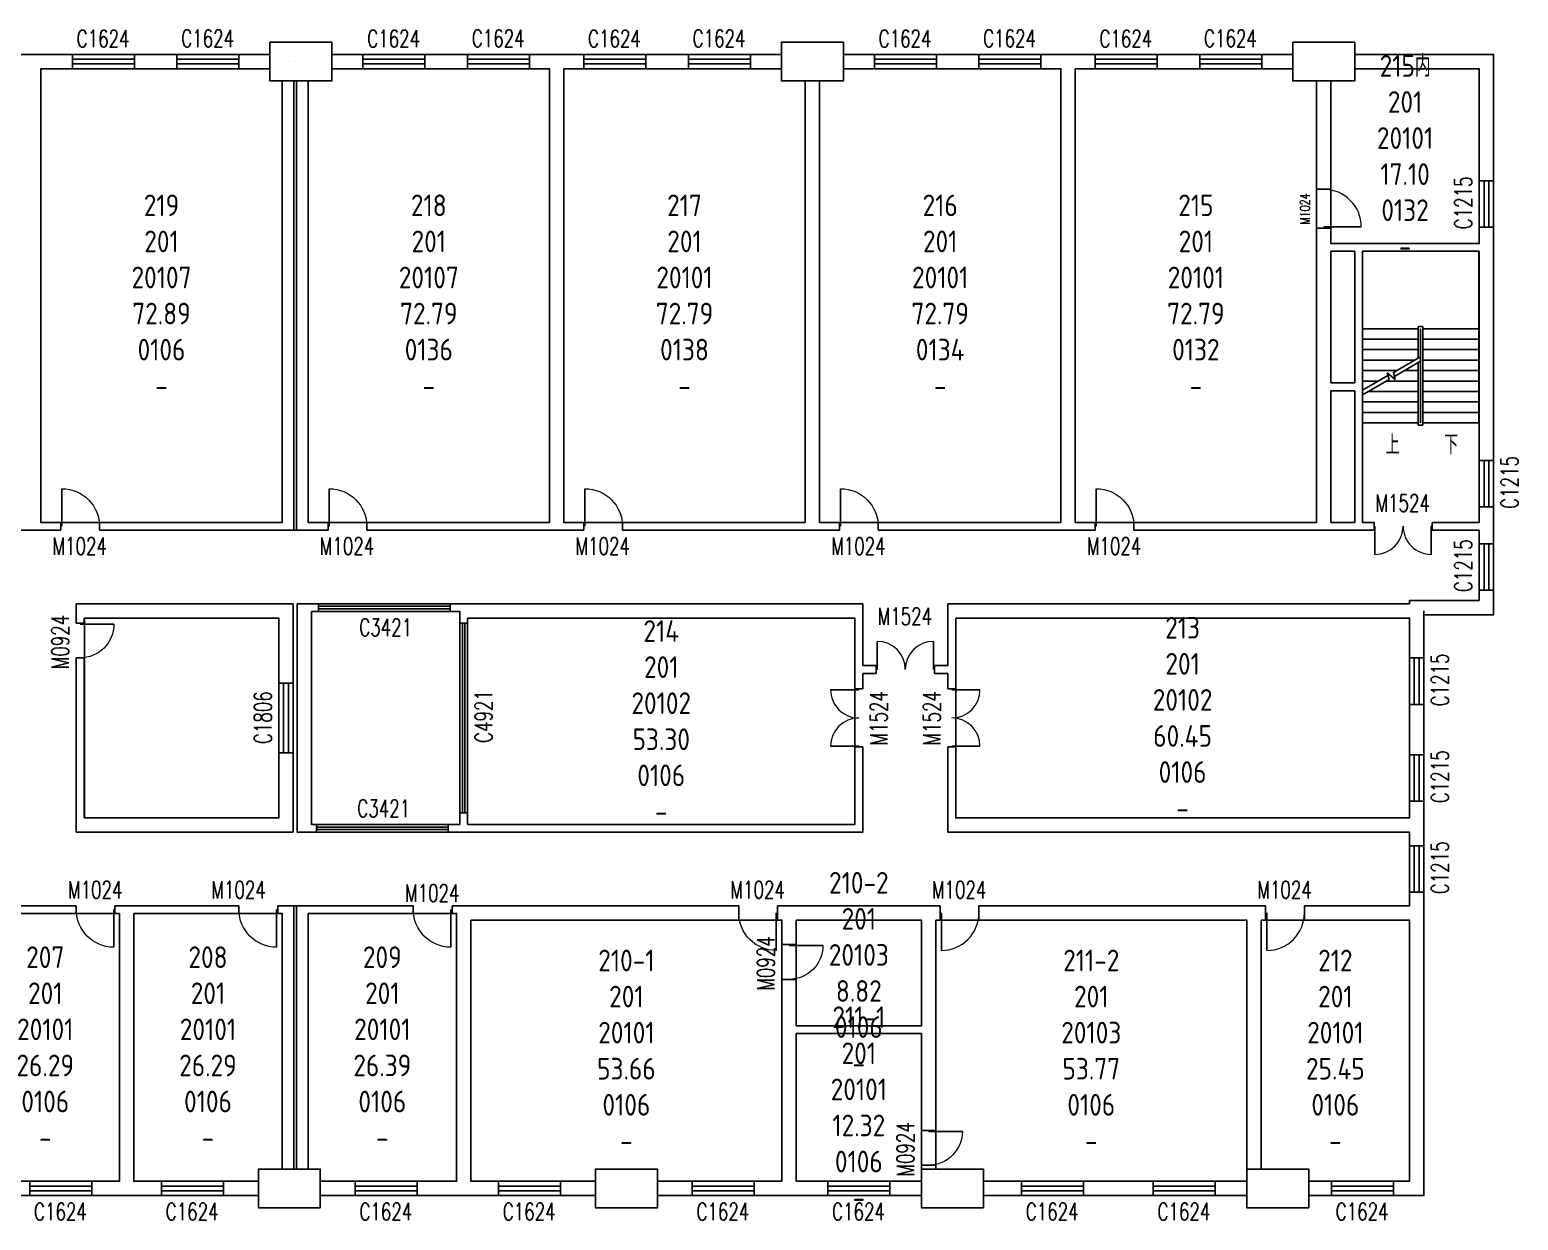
# Model space of a CAD drawing. Extents: x 1178 to 77921, y -61296 to -30554.
# Drawn here: x 39500 to 77921, y -61296 to -30554 of the extents above; entities that cross this region are included whole.
import ezdxf

# ---------------------------------------------------------------- set-up
doc = ezdxf.new("R2010")
doc.units = 0
doc.header["$LTSCALE"] = 1000
doc.header["$MEASUREMENT"] = 0
for name, color, linetype in [('body', 30, 'Continuous'), ('GROS', 6, 'Continuous'), ('RM', 4, 'Continuous'), ('RM$', 5, 'Continuous'), ('RM$TXT', 5, 'Continuous')]:
    doc.layers.add(name, color=color, linetype=linetype)
doc.styles.add('_TCH_DIM', font='SIMPLEX', dxfattribs={"bigfont": 'GBCBIG'})
doc.styles.add('_TCH_WINDOW', font='SIMPLEX', dxfattribs={"bigfont": 'GBCBIG'})
doc.styles.get("Standard").update_dxf_attribs({"font": 'gbenor.shx', "bigfont": 'gbcbig.shx'})

# ---------------------------------------------------------------- blocks, each defined once
blk = doc.blocks.new('$TCHSYS$WIN2D')
for p, q in [((-0.5, 0.5), (0.5, 0.5)), ((-0.5, 0.5), (-0.5, -0.5)), ((0.5, 0.5), (0.5, -0.5)), ((0.5, 0.1667), (-0.5, 0.1667)), ((0.5, -0.1667), (-0.5, -0.1667)), ((-0.5, -0.5), (0.5, -0.5))]:
    blk.add_line(p, q)
blk = doc.blocks.new('$DorLib2D$00000003')
blk.add_line((0.47, 0), (0.47, 0.97))
at = {"lineweight": 13}
blk.add_arc((0.47, 0), 0.97, 90, 180, dxfattribs=at)
blk = doc.blocks.new('$DorLib2D$00000004')
for p, q in [((-0.485, 0), (-0.485, 0.485)), ((0.485, 0), (0.485, 0.485))]:
    blk.add_line(p, q)
at = {"lineweight": 13}
for centre, start, end in [((-0.485, 0), 0, 90), ((0.485, 0), 90, 180)]:
    blk.add_arc(centre, 0.485, start, end, dxfattribs=at)

msp = doc.modelspace()

# ---------------------------------------------------------------- linework, layer by layer
at = {"layer": 'body', "color": 30}
for p, q in [((47300, -30875), (45700, -30875)), ((45700, -30875), (45700, -31875)), ((47300, -31875), (47300, -30875)), ((60500, -30875), (58900, -30875)), ((58900, -30875), (58900, -31875)), ((60500, -31875), (60500, -30875)), ((73700, -30875), (72100, -30875)), ((72100, -30875), (72100, -31875)), ((73700, -31875), (73700, -30875)), ((39600, -31190), (38900, -31190)), ((40601, -31190), (39600, -31190)), ((40601, -31560), (40601, -31190)), ((43300, -31190), (42201, -31190)), ((42201, -31190), (42201, -31560)), ((43300, -31560), (43300, -31190)), ((45700, -31190), (44900, -31190)), ((44900, -31190), (44900, -31560)), ((46200, -31375), (46200, -31375)), ((46350, -31375), (46350, -31375)), ((46500, -31375), (46500, -31375)), ((48101, -31190), (47300, -31190)), ((48101, -31560), (48101, -31190)), ((50800, -31190), (49701, -31190)), ((49701, -31190), (49701, -31560)), ((50800, -31560), (50800, -31190)), ((53100, -31190), (52400, -31190)), ((52400, -31190), (52400, -31560)), ((53801, -31190), (53100, -31190)), ((53801, -31560), (53801, -31190)), ((56500, -31190), (55401, -31190)), ((55401, -31190), (55401, -31560)), ((56500, -31560), (56500, -31190)), ((58900, -31190), (58100, -31190)), ((58100, -31190), (58100, -31560)), ((61301, -31190), (60500, -31190)), ((61301, -31560), (61301, -31190)), ((64000, -31190), (62901, -31190)), ((62901, -31190), (62901, -31560)), ((64000, -31560), (64000, -31190)), ((66300, -31190), (65600, -31190)), ((65600, -31190), (65600, -31560)), ((67001, -31190), (66300, -31190)), ((67001, -31560), (67001, -31190)), ((69700, -31190), (68601, -31190)), ((68601, -31190), (68601, -31560)), ((69700, -31560), (69700, -31190)), ((72100, -31190), (71300, -31190)), ((71300, -31190), (71300, -31560)), ((73700, -31190), (77285, -31190)), ((77285, -34455), (77285, -31190)), ((39785, -31560), (40601, -31560)), ((39785, -43275), (39785, -31560)), ((42201, -31560), (43300, -31560)), ((44900, -31560), (45700, -31560)), ((45700, -31875), (47300, -31875)), ((46015, -43275), (46015, -31875)), ((46315, -43475), (46315, -31875)), ((46385, -43475), (46385, -31875)), ((46685, -43275), (46685, -31875)), ((47300, -31560), (48101, -31560)), ((49701, -31560), (50800, -31560)), ((52400, -31560), (52915, -31560)), ((52915, -43275), (52915, -31560)), ((53285, -31560), (53801, -31560)), ((53285, -43275), (53285, -31560)), ((55401, -31560), (56500, -31560)), ((58100, -31560), (58900, -31560)), ((58900, -31875), (60500, -31875)), ((59515, -43275), (59515, -31875)), ((59885, -43275), (59885, -31875)), ((60500, -31560), (61301, -31560)), ((62901, -31560), (64000, -31560)), ((65600, -31560), (66115, -31560)), ((66115, -43275), (66115, -31560)), ((66485, -31560), (67001, -31560)), ((66485, -43275), (66485, -31560)), ((68601, -31560), (69700, -31560)), ((71300, -31560), (72100, -31560)), ((72100, -31875), (73700, -31875)), ((72715, -31875), (72715, -34675)), ((73085, -34675), (73085, -31875)), ((73700, -31560), (76915, -31560)), ((76915, -31560), (76915, -34455)), ((76915, -34455), (77285, -34455)), ((72715, -34675), (73085, -34675)), ((73085, -35675), (72715, -35675)), ((72715, -35675), (72715, -36175)), ((73085, -36075), (73085, -35675)), ((77285, -35655), (76915, -35655)), ((76915, -35655), (76915, -36075)), ((77285, -36175), (77285, -35655)), ((73800, -36075), (73085, -36075)), ((76915, -36075), (73800, -36075)), ((72715, -36175), (72715, -39775)), ((73085, -36275), (73085, -39675)), ((73700, -36275), (73085, -36275)), ((73700, -39675), (73700, -36275)), ((76915, -36275), (73900, -36275)), ((73900, -39775), (73900, -36275)), ((76900, -36275), (73900, -36275)), ((73900, -36275), (73900, -38275)), ((76900, -38275), (76900, -36275)), ((76915, -36275), (76915, -41675)), ((77285, -41675), (77285, -36175)), ((73900, -39865), (73900, -38275)), ((73900, -38275), (75340, -38275)), ((73900, -38275), (75340, -38275)), ((75340, -39034), (75340, -38215)), ((75340, -38215), (75460, -38215)), ((75400, -38999), (75400, -38275)), ((75400, -38275), (75400, -40705)), ((75400, -38999), (75400, -38275)), ((75400, -38275), (75400, -38275)), ((75400, -38275), (75400, -38999)), ((75460, -38215), (75460, -40765)), ((76900, -38275), (75460, -38275)), ((75460, -38275), (76900, -38275)), ((76900, -38275), (76900, -40705)), ((73900, -38545), (75340, -38545)), ((76900, -38545), (75460, -38545)), ((73900, -38815), (75340, -38815)), ((73900, -39085), (75251, -39085)), ((74697, -39405), (75400, -38999)), ((74724, -39505), (75400, -39115)), ((75340, -40765), (75340, -39149)), ((75400, -40705), (75400, -39115)), ((75400, -40705), (75400, -39115)), ((75400, -39115), (75400, -40705)), ((76900, -38815), (75460, -38815)), ((76900, -39085), (75460, -39085)), ((73900, -39355), (74784, -39355)), ((73900, -39865), (74559, -39485)), ((74586, -39585), (74539, -39413)), ((74539, -39413), (74745, -39585)), ((74745, -39585), (74697, -39405)), ((74984, -39355), (75340, -39355)), ((76900, -39355), (75460, -39355)), ((72715, -39775), (72715, -43275)), ((73085, -39675), (73700, -39675)), ((73085, -39875), (73085, -43275)), ((73085, -39875), (73700, -39875)), ((73700, -43275), (73700, -39875)), ((73900, -39981), (74586, -39585)), ((73900, -39625), (74316, -39625)), ((73900, -43275), (73900, -39775)), ((74049, -39895), (75340, -39895)), ((74516, -39625), (75340, -39625)), ((76900, -39625), (75460, -39625)), ((76900, -39895), (75460, -39895)), ((73900, -40705), (73900, -39981)), ((73900, -40165), (75340, -40165)), ((76900, -40165), (75460, -40165)), ((73900, -40435), (75340, -40435)), ((73900, -40705), (75340, -40705)), ((75400, -40705), (75400, -40705)), ((75400, -40705), (75400, -40705)), ((76900, -40435), (75460, -40435)), ((76900, -40705), (75460, -40705)), ((75460, -40765), (75340, -40765)), ((76915, -41675), (77285, -41675)), ((77285, -42875), (76915, -42875)), ((76915, -42875), (76915, -43275)), ((77285, -43375), (77285, -42875)), ((40300, -43275), (39785, -43275)), ((40300, -43475), (40300, -43275)), ((46015, -43275), (41300, -43275)), ((41300, -43275), (41300, -43475)), ((47200, -43275), (46685, -43275)), ((47200, -43475), (47200, -43275)), ((52915, -43275), (48200, -43275)), ((48200, -43275), (48200, -43475)), ((53800, -43275), (53285, -43275)), ((53800, -43475), (53800, -43275)), ((59515, -43275), (54800, -43275)), ((54800, -43275), (54800, -43475)), ((60400, -43275), (59885, -43275)), ((60400, -43475), (60400, -43275)), ((66115, -43275), (61400, -43275)), ((61400, -43275), (61400, -43475)), ((67000, -43275), (66485, -43275)), ((67000, -43475), (67000, -43275)), ((72715, -43275), (68000, -43275)), ((68000, -43275), (68000, -43475)), ((73700, -43275), (73085, -43275)), ((74200, -43275), (73900, -43275)), ((74200, -43475), (74200, -43275)), ((76915, -43275), (75700, -43275)), ((75700, -43275), (75700, -43475)), ((77285, -43825), (77285, -43375)), ((34700, -43475), (39600, -43475)), ((39600, -43475), (40300, -43475)), ((41300, -43475), (46385, -43475)), ((46315, -43475), (47200, -43475)), ((48200, -43475), (53100, -43475)), ((53100, -43475), (53800, -43475)), ((54800, -43475), (59700, -43475)), ((59700, -43475), (60400, -43475)), ((61400, -43475), (66300, -43475)), ((66300, -43475), (67000, -43475)), ((68000, -43475), (72900, -43475)), ((73800, -43475), (72900, -43475)), ((73800, -43475), (74200, -43475)), ((75700, -43475), (76915, -43475)), ((76915, -43475), (76915, -43825)), ((76915, -43825), (77285, -43825)), ((76915, -45290), (75115, -45290)), ((75115, -45290), (75115, -45375)), ((77285, -45025), (76915, -45025)), ((76915, -45025), (76915, -45290)), ((77285, -45660), (77285, -45025)), ((40700, -45375), (40700, -45875)), ((46300, -45375), (40700, -45375)), ((46300, -47425), (46300, -45375)), ((46400, -51275), (46400, -45375)), ((46950, -45375), (46400, -45375)), ((46770, -51075), (46770, -45575)), ((46770, -45575), (46950, -45575)), ((46950, -45575), (46950, -45375)), ((50700, -45375), (50350, -45375)), ((50350, -45375), (50350, -45575)), ((50350, -45575), (50600, -45575)), ((50600, -45575), (50600, -45875)), ((61000, -45375), (50700, -45375)), ((61000, -46975), (61000, -45375)), ((75115, -45375), (63200, -45375)), ((63200, -45375), (63200, -46975)), ((75485, -45660), (75485, -45560)), ((75485, -46774), (75485, -45560)), ((77285, -45660), (75485, -45660)), ((40700, -45875), (40900, -45875)), ((40900, -45875), (40900, -45745)), ((45930, -45745), (40900, -45745)), ((45930, -45745), (45930, -47425)), ((50600, -45875), (50800, -45875)), ((50800, -45875), (50800, -45745)), ((60800, -45745), (50800, -45745)), ((60800, -47075), (60800, -45745)), ((75115, -45745), (63400, -45745)), ((63400, -45745), (63400, -47075)), ((75115, -45745), (75115, -46774)), ((40900, -46775), (40700, -46775)), ((40700, -46775), (40700, -51275)), ((40900, -50905), (40900, -46775)), ((75115, -46774), (75485, -46774)), ((60800, -47075), (60800, -47575)), ((61350, -46975), (61000, -46975)), ((61000, -47575), (61000, -47175)), ((61000, -47175), (61350, -47175)), ((61350, -47175), (61350, -46975)), ((63200, -46975), (62850, -46975)), ((62850, -46975), (62850, -47175)), ((62850, -47175), (63200, -47175)), ((63200, -47175), (63200, -47575)), ((63400, -47575), (63400, -47075)), ((45930, -47425), (46300, -47425)), ((60800, -47575), (61000, -47575)), ((63200, -47575), (63400, -47575)), ((75485, -47975), (75115, -47975)), ((75115, -47975), (75115, -49275)), ((75485, -49275), (75485, -47975)), ((61000, -49075), (60800, -49075)), ((60800, -49075), (60800, -51075)), ((61000, -51275), (61000, -49075)), ((63400, -49075), (63200, -49075)), ((63200, -49075), (63200, -51275)), ((63400, -50905), (63400, -49075)), ((46300, -49225), (45930, -49225)), ((45930, -49225), (45930, -50905)), ((46300, -51275), (46300, -49225)), ((75115, -49275), (75485, -49275)), ((75485, -50475), (75115, -50475)), ((75115, -50475), (75115, -50905)), ((75485, -51090), (75485, -50475)), ((45930, -50905), (40900, -50905)), ((46900, -51075), (46770, -51075)), ((46900, -51275), (46900, -51075)), ((50600, -51075), (50300, -51075)), ((50300, -51075), (50300, -51275)), ((50800, -50775), (50600, -50775)), ((50600, -50775), (50600, -51075)), ((50800, -51075), (50800, -50775)), ((60800, -51075), (50800, -51075)), ((75115, -50905), (63400, -50905)), ((75485, -51625), (75485, -51090)), ((46300, -51275), (40700, -51275)), ((46400, -51275), (46900, -51275)), ((50300, -51275), (50700, -51275)), ((61000, -51275), (50700, -51275)), ((75115, -51275), (63200, -51275)), ((75115, -51275), (75115, -51625)), ((75115, -51625), (75485, -51625)), ((75485, -52825), (75115, -52825)), ((75115, -52825), (75115, -53175)), ((75485, -53360), (75485, -52825)), ((40700, -53175), (37800, -53175)), ((37985, -53375), (40700, -53375)), ((40700, -53375), (40700, -53175)), ((42000, -53175), (41700, -53175)), ((41700, -53175), (41700, -53375)), ((41700, -53375), (41815, -53375)), ((41815, -53375), (41815, -60290)), ((44900, -53175), (42000, -53175)), ((42185, -53375), (44900, -53375)), ((42185, -53375), (42185, -60290)), ((44900, -53375), (44900, -53175)), ((46385, -53175), (45900, -53175)), ((45900, -53175), (45900, -53375)), ((45900, -53375), (46015, -53375)), ((46015, -53375), (46015, -59975)), ((49400, -53175), (46315, -53175)), ((46315, -53175), (46315, -59975)), ((46385, -53175), (46385, -59975)), ((46685, -53375), (49400, -53375)), ((46685, -53375), (46685, -59975)), ((49400, -53375), (49400, -53175)), ((50885, -53175), (50400, -53175)), ((50400, -53175), (50400, -53375)), ((50400, -53375), (50515, -53375)), ((50515, -53375), (50515, -53360)), ((50515, -53360), (50515, -60290)), ((57800, -53175), (50885, -53175)), ((50885, -53175), (50885, -53175)), ((57800, -53545), (57800, -53175)), ((59100, -53175), (58800, -53175)), ((58800, -53175), (58800, -53545)), ((62700, -53175), (59100, -53175)), ((63000, -53175), (62700, -53175)), ((63000, -53545), (63000, -53175)), ((71100, -53175), (64000, -53175)), ((64000, -53175), (64000, -53545)), ((71400, -53175), (71100, -53175)), ((71400, -53545), (71400, -53175)), ((75115, -53175), (72400, -53175)), ((72400, -53175), (72400, -53545)), ((75485, -53360), (75485, -60660)), ((50885, -53545), (57800, -53545)), ((50885, -53545), (50885, -60290)), ((58800, -53545), (58915, -53545)), ((58915, -53545), (58915, -54175)), ((62515, -53545), (59285, -53545)), ((59285, -54175), (59285, -53545)), ((62515, -53545), (62515, -56275)), ((62885, -53545), (63000, -53545)), ((62885, -53545), (62885, -56375)), ((64000, -53545), (70915, -53545)), ((70915, -53545), (70915, -59975)), ((71285, -53545), (71400, -53545)), ((71285, -53545), (71285, -59975)), ((72400, -53545), (75115, -53545)), ((75115, -53545), (75115, -60290)), ((58915, -54175), (59285, -54175)), ((59285, -55075), (58915, -55075)), ((58915, -55075), (58915, -56375)), ((59285, -56275), (59285, -55075)), ((58915, -56375), (58915, -60290)), ((59285, -56275), (62515, -56275)), ((59285, -56475), (59285, -60290)), ((59285, -56475), (62515, -56475)), ((62515, -56475), (62515, -58975)), ((62885, -58975), (62885, -56375)), ((62515, -58975), (62885, -58975)), ((62885, -59875), (62515, -59875)), ((62515, -59875), (62515, -59975)), ((62885, -59975), (62885, -59875)), ((41815, -60290), (41100, -60290)), ((41100, -60290), (41100, -60660)), ((42900, -60290), (42185, -60290)), ((42900, -60660), (42900, -60290)), ((45400, -60290), (44500, -60290)), ((44500, -60290), (44500, -60660)), ((47000, -59975), (45400, -59975)), ((45400, -59975), (45400, -60975)), ((47000, -60975), (47000, -59975)), ((47900, -60290), (47000, -60290)), ((47900, -60660), (47900, -60290)), ((50515, -60290), (49500, -60290)), ((49500, -60290), (49500, -60660)), ((51600, -60290), (50885, -60290)), ((51600, -60660), (51600, -60290)), ((54100, -60290), (53200, -60290)), ((53200, -60290), (53200, -60660)), ((55700, -59975), (54100, -59975)), ((54100, -59975), (54100, -60975)), ((55700, -60975), (55700, -59975)), ((56600, -60290), (55700, -60290)), ((56600, -60660), (56600, -60290)), ((58915, -60290), (58200, -60290)), ((58200, -60290), (58200, -60660)), ((60100, -60290), (59285, -60290)), ((60100, -60660), (60100, -60290)), ((62515, -60290), (61700, -60290)), ((61700, -60290), (61700, -60660)), ((64115, -59975), (62515, -59975)), ((62515, -59975), (62515, -60975)), ((64115, -60975), (64115, -59975)), ((65100, -60290), (64115, -60290)), ((65100, -60660), (65100, -60290)), ((68500, -60290), (66700, -60290)), ((66700, -60290), (66700, -60660)), ((68500, -60660), (68500, -60290)), ((70915, -60290), (70100, -60290)), ((70100, -60290), (70100, -60660)), ((72515, -59975), (70915, -59975)), ((70915, -59975), (70915, -60975)), ((72515, -60975), (72515, -59975)), ((73100, -60290), (72515, -60290)), ((73100, -60660), (73100, -60290)), ((75115, -60290), (74700, -60290)), ((74700, -60290), (74700, -60660)), ((41100, -60660), (42000, -60660)), ((42000, -60660), (42900, -60660)), ((44500, -60660), (45400, -60660)), ((47000, -60660), (47900, -60660)), ((49500, -60660), (50700, -60660)), ((50700, -60660), (51600, -60660)), ((53200, -60660), (54100, -60660)), ((55700, -60660), (56600, -60660)), ((58200, -60660), (59100, -60660)), ((59100, -60660), (60100, -60660)), ((61700, -60660), (62515, -60660)), ((64115, -60660), (65100, -60660)), ((66700, -60660), (68500, -60660)), ((70100, -60660), (70915, -60660)), ((72515, -60660), (73100, -60660)), ((74700, -60660), (75485, -60660)), ((45400, -60975), (47000, -60975)), ((54100, -60975), (55700, -60975)), ((62515, -60975), (64115, -60975)), ((70915, -60975), (72515, -60975))]:
    msp.add_line(p, q, dxfattribs=at)
for points in [[(76150, -40840, 0, 0, 0), (76150, -37275, 0, 0, 0), (74650, -37275, 0, 0, 0), (74650, -38905, 120, 0, 0), (74650, -39355, 0, 0, 0)], [(74650, -40840, 0, 0, 0), (74650, -40075, 120, 0, 0), (74650, -39625, 0, 0, 0)]]:
    msp.add_lwpolyline(points, format="xyseb", dxfattribs=at)
at = {"layer": 'GROS'}
msp.add_lwpolyline([(33800, -31190), (45700, -31190), (45700, -30875), (47300, -30875), (47300, -31190), (58900, -31190), (58900, -30875), (60500, -30875), (60500, -31190), (72100, -31190), (72100, -30875), (73700, -30875), (73700, -31190), (73700, -31190), (77285, -31190), (77285, -45660), (75485, -45660), (75485, -60660), (72515, -60660), (72515, -60975), (70915, -60975), (70915, -60660), (64115, -60660), (64115, -60975), (62515, -60975), (62515, -60660), (55700, -60660), (55700, -60975), (54100, -60975), (54100, -60660), (47000, -60660), (47000, -60975), (45400, -60975), (45400, -60660), (38600, -60660)], dxfattribs=at)
at = {"layer": 'RM'}
for points in [[(46770, -45575), (50600, -45575), (50600, -51075), (46770, -51075)], [(40915, -45745), (45930, -45745), (45930, -50905), (40915, -50905)]]:
    msp.add_lwpolyline(points, close=True, dxfattribs=at)
msp.add_lwpolyline([(46685, -53375), (50515, -53375), (50515, -60290), (47000, -60290), (47000, -59975), (46685, -59975), (46685, -53375)], dxfattribs=at)
at = {"layer": 'RM$'}
for points in [[(39785, -31560), (45700, -31560), (45700, -31875), (46015, -31875), (46015, -43275), (39785, -43275), (39785, -31560)], [(46685, -31875), (47300, -31875), (47300, -31560), (52915, -31560), (52915, -43275), (46685, -43275), (46685, -31875)], [(53285, -31560), (58900, -31560), (58900, -31875), (59515, -31875), (59515, -43275), (53285, -43275), (53285, -31560)], [(66485, -31560), (72100, -31560), (72100, -31875), (72715, -31875), (72715, -43275), (66485, -43275), (66485, -31560)], [(42185, -53375), (46015, -53375), (46015, -59975), (45400, -59975), (45400, -60290), (42185, -60290), (42185, -53375)], [(46685, -53375), (50515, -53375), (50515, -60290), (47000, -60290), (47000, -59975), (46685, -59975), (46685, -53375)]]:
    msp.add_lwpolyline(points, dxfattribs=at)
for points in [[(59885, -31875), (60500, -31875), (60500, -31560), (66115, -31560), (66115, -43275), (59885, -43275)], [(76915, -31560), (73700, -31560), (73700, -31875), (73085, -31875), (73085, -36075), (76915, -36075)], [(50800, -45745), (60800, -45745), (60800, -51075), (50800, -51075)], [(63400, -45745), (75115, -45745), (75115, -50905), (63400, -50905)], [(37985, -53375), (41815, -53375), (41815, -60290), (38600, -60290), (38600, -59975), (37985, -59975)], [(50885, -53545), (58915, -53545), (58915, -60290), (55700, -60290), (55700, -59975), (54100, -59975), (54100, -60290), (50885, -60290), (50885, -53545)], [(59285, -53545), (62515, -53545), (62515, -56275), (59285, -56275), (59285, -53545)], [(62885, -53545), (70915, -53545), (70915, -60290), (64115, -60290), (64115, -59975), (62885, -59975)], [(71285, -53545), (75115, -53545), (75115, -60290), (72515, -60290), (72515, -59975), (71285, -59975)], [(59285, -56475), (62515, -56475), (62515, -60290), (59285, -60290), (59285, -58382)]]:
    msp.add_lwpolyline(points, close=True, dxfattribs=at)

# ---------------------------------------------------------------- block references
at = {"layer": 'body', "color": 30}
ref = msp.add_blockref('$TCHSYS$WIN2D', (41401, -31375), dxfattribs=dict(at, xscale=-1600, yscale=-370, zscale=370, rotation=359.9999999999999))
ref.add_attrib('A', 'C1624', (40711, -31007), dxfattribs={"color": 30, "height": 446.2, "style": '_TCH_WINDOW', "width": 0.705882})
ref = msp.add_blockref('$TCHSYS$WIN2D', (44100, -31375), dxfattribs=dict(at, xscale=-1600, yscale=-370, zscale=370, rotation=359.9999999999999))
ref.add_attrib('A', 'C1624', (43410, -31001), dxfattribs={"color": 30, "height": 446.2, "style": '_TCH_WINDOW', "width": 0.705882})
ref = msp.add_blockref('$TCHSYS$WIN2D', (48901, -31375), dxfattribs=dict(at, xscale=-1600, yscale=-370, zscale=370))
ref.add_attrib('A', 'C1624', (48211, -31007), dxfattribs={"color": 30, "height": 446.2, "style": '_TCH_WINDOW', "width": 0.705882})
ref = msp.add_blockref('$TCHSYS$WIN2D', (51600, -31375), dxfattribs=dict(at, xscale=-1600, yscale=-370, zscale=370))
ref.add_attrib('A', 'C1624', (50910, -31001), dxfattribs={"color": 30, "height": 446.2, "style": '_TCH_WINDOW', "width": 0.705882})
ref = msp.add_blockref('$TCHSYS$WIN2D', (54601, -31375), dxfattribs=dict(at, xscale=-1600, yscale=-370, zscale=370))
ref.add_attrib('A', 'C1624', (53911, -31007), dxfattribs={"color": 30, "height": 446.2, "style": '_TCH_WINDOW', "width": 0.705882})
ref = msp.add_blockref('$TCHSYS$WIN2D', (57300, -31375), dxfattribs=dict(at, xscale=-1600, yscale=-370, zscale=370))
ref.add_attrib('A', 'C1624', (56610, -31001), dxfattribs={"color": 30, "height": 446.2, "style": '_TCH_WINDOW', "width": 0.705882})
ref = msp.add_blockref('$TCHSYS$WIN2D', (62101, -31375), dxfattribs=dict(at, xscale=-1600, yscale=-370, zscale=370))
ref.add_attrib('A', 'C1624', (61411, -31007), dxfattribs={"color": 30, "height": 446.2, "style": '_TCH_WINDOW', "width": 0.705882})
ref = msp.add_blockref('$TCHSYS$WIN2D', (64800, -31375), dxfattribs=dict(at, xscale=-1600, yscale=-370, zscale=370))
ref.add_attrib('A', 'C1624', (64110, -31001), dxfattribs={"color": 30, "height": 446.2, "style": '_TCH_WINDOW', "width": 0.705882})
ref = msp.add_blockref('$TCHSYS$WIN2D', (67801, -31375), dxfattribs=dict(at, xscale=-1600, yscale=-370, zscale=370))
ref.add_attrib('A', 'C1624', (67111, -31007), dxfattribs={"color": 30, "height": 446.2, "style": '_TCH_WINDOW', "width": 0.705882})
ref = msp.add_blockref('$TCHSYS$WIN2D', (70500, -31375), dxfattribs=dict(at, xscale=-1600, yscale=-370, zscale=370))
ref.add_attrib('A', 'C1624', (69810, -31001), dxfattribs={"color": 30, "height": 446.2, "style": '_TCH_WINDOW', "width": 0.705882})
ref = msp.add_blockref('$TCHSYS$WIN2D', (77100, -35055), dxfattribs=dict(at, xscale=-1200, yscale=370, zscale=370, rotation=270))
ref.add_attrib('A', 'C1215', (76726, -35707), dxfattribs={"color": 30, "height": 446.2, "rotation": 90, "style": '_TCH_WINDOW', "width": 0.705882})
at = {"layer": 'body'}
ref = msp.add_blockref('$DorLib2D$00000003', (72900, -35175), dxfattribs=dict(at, xscale=1000, yscale=1000, zscale=370, rotation=270.0000000000014))
ref.add_attrib('A', 'M1024', (72543, -35582), dxfattribs={"height": 255, "rotation": 90, "style": '_TCH_WINDOW', "width": 0.705882})
at = {"layer": 'body', "color": 30}
ref = msp.add_blockref('$TCHSYS$WIN2D', (77100, -42275), dxfattribs=dict(at, xscale=1200, yscale=-370, zscale=370, rotation=269.9999999999998))
ref.add_attrib('A', 'C1215', (77921, -42927), dxfattribs={"color": 30, "height": 446.2, "rotation": 90, "style": '_TCH_WINDOW', "width": 0.705882})
ref = msp.add_blockref('$DorLib2D$00000003', (40800, -43375), dxfattribs=dict(at, xscale=1000, yscale=-1000, zscale=200, rotation=180))
ref.add_attrib('A', 'M1024', (40088, -44111), dxfattribs={"color": 30, "height": 446.2, "style": '_TCH_WINDOW', "width": 0.705882})
ref = msp.add_blockref('$DorLib2D$00000003', (47700, -43375), dxfattribs=dict(at, xscale=1000, yscale=-1000, zscale=200, rotation=179.9999999999999))
ref.add_attrib('A', 'M1024', (46988, -44111), dxfattribs={"color": 30, "height": 446.2, "rotation": 360, "style": '_TCH_WINDOW', "width": 0.705882})
ref = msp.add_blockref('$DorLib2D$00000003', (54300, -43375), dxfattribs=dict(at, xscale=1000, yscale=-1000, zscale=200, rotation=179.9999999999999))
ref.add_attrib('A', 'M1024', (53588, -44111), dxfattribs={"color": 30, "height": 446.2, "rotation": 360, "style": '_TCH_WINDOW', "width": 0.705882})
ref = msp.add_blockref('$DorLib2D$00000003', (60900, -43375), dxfattribs=dict(at, xscale=1000, yscale=-1000, zscale=200, rotation=179.9999999999984))
ref.add_attrib('A', 'M1024', (60188, -44111), dxfattribs={"color": 30, "height": 446.2, "rotation": 360, "style": '_TCH_WINDOW', "width": 0.705882})
ref = msp.add_blockref('$DorLib2D$00000003', (67500, -43375), dxfattribs=dict(at, xscale=1000, yscale=-1000, zscale=200, rotation=180.0000000000008))
ref.add_attrib('A', 'M1024', (66788, -44111), dxfattribs={"color": 30, "height": 446.2, "style": '_TCH_WINDOW', "width": 0.705882})
ref = msp.add_blockref('$DorLib2D$00000004', (74950, -43375), dxfattribs=dict(at, xscale=1500, yscale=1500, zscale=200, rotation=180.0000000000002))
ref.add_attrib('A', 'M1524', (74238, -43001), dxfattribs={"color": 30, "height": 446.2, "style": '_TCH_WINDOW', "width": 0.705882})
ref = msp.add_blockref('$TCHSYS$WIN2D', (77100, -44425), dxfattribs=dict(at, xscale=1200, yscale=370, zscale=370, rotation=270.0000000000008))
ref.add_attrib('A', 'C1215', (76726, -45077), dxfattribs={"color": 30, "height": 446.2, "rotation": 90, "style": '_TCH_WINDOW', "width": 0.705882})
ref = msp.add_blockref('$DorLib2D$00000003', (40800, -46325), dxfattribs=dict(at, xscale=900, yscale=-900, zscale=200, rotation=90.00000000000007))
ref.add_attrib('A', 'M0924', (40511, -47067), dxfattribs={"color": 30, "height": 446.2, "rotation": 90, "style": '_TCH_WINDOW', "width": 0.705882})
ref = msp.add_blockref('$TCHSYS$WIN2D', (48650, -45475), dxfattribs=dict(at, xscale=-3400, yscale=-200, zscale=200, rotation=179.9999999999999))
ref.add_attrib('A', 'C3421', (48005, -46211), dxfattribs={"color": 30, "height": 446.2, "rotation": 360, "style": '_TCH_WINDOW', "width": 0.705882})
ref = msp.add_blockref('$DorLib2D$00000004', (62100, -47075), dxfattribs=dict(at, xscale=1500, yscale=1500, zscale=200, rotation=359.9975498804087))
ref.add_attrib('A', 'M1524', (61387, -45924), dxfattribs={"color": 30, "height": 446.2, "rotation": 359.9975, "style": '_TCH_WINDOW', "width": 0.705882})
ref = msp.add_blockref('$TCHSYS$WIN2D', (50700, -48325), dxfattribs=dict(at, xscale=4900, yscale=200, zscale=200, rotation=89.99999999999993))
ref.add_attrib('A', 'C4921', (51436, -48970), dxfattribs={"color": 30, "height": 446.2, "rotation": 90, "style": '_TCH_WINDOW', "width": 0.705882})
ref = msp.add_blockref('$TCHSYS$WIN2D', (75300, -47374), dxfattribs=dict(at, xscale=1200, yscale=-370, zscale=370, rotation=269.9999999999998))
ref.add_attrib('A', 'C1215', (76121, -48027), dxfattribs={"color": 30, "height": 446.2, "rotation": 90, "style": '_TCH_WINDOW', "width": 0.705882})
ref = msp.add_blockref('$TCHSYS$WIN2D', (46115, -48325), dxfattribs=dict(at, xscale=1800, yscale=-370, zscale=370, rotation=90))
ref.add_attrib('A', 'C1806', (45741, -49000), dxfattribs={"color": 30, "height": 446.2, "rotation": 90, "style": '_TCH_WINDOW', "width": 0.705882})
ref = msp.add_blockref('$DorLib2D$00000004', (60900, -48325), dxfattribs=dict(at, xscale=1500, yscale=1500, zscale=200, rotation=90.0000000000001))
ref.add_attrib('A', 'M1524', (61636, -49037), dxfattribs={"color": 30, "height": 446.2, "rotation": 90, "style": '_TCH_WINDOW', "width": 0.705882})
ref = msp.add_blockref('$DorLib2D$00000004', (63300, -48325), dxfattribs=dict(at, xscale=1500, yscale=1500, zscale=200, rotation=269.9975498804086))
ref.add_attrib('A', 'M1524', (63010, -49037), dxfattribs={"color": 30, "height": 446.2, "rotation": 89.9975, "style": '_TCH_WINDOW', "width": 0.705882})
ref = msp.add_blockref('$TCHSYS$WIN2D', (75300, -49875), dxfattribs=dict(at, xscale=1200, yscale=-370, zscale=370, rotation=269.9999999999998))
ref.add_attrib('A', 'C1215', (76121, -50527), dxfattribs={"color": 30, "height": 446.2, "rotation": 90, "style": '_TCH_WINDOW', "width": 0.705882})
ref = msp.add_blockref('$TCHSYS$WIN2D', (48600, -51175), dxfattribs=dict(at, xscale=3400, yscale=200, zscale=200, rotation=180))
ref.add_attrib('A', 'C3421', (47955, -50886), dxfattribs={"color": 30, "height": 446.2, "style": '_TCH_WINDOW', "width": 0.705882})
ref = msp.add_blockref('$TCHSYS$WIN2D', (75300, -52225), dxfattribs=dict(at, xscale=1200, yscale=-370, zscale=370, rotation=269.9999999999996))
ref.add_attrib('A', 'C1215', (76121, -52877), dxfattribs={"color": 30, "height": 446.2, "rotation": 90, "style": '_TCH_WINDOW', "width": 0.705882})
ref = msp.add_blockref('$DorLib2D$00000003', (41200, -53275), dxfattribs=dict(at, xscale=-1000, yscale=1000, zscale=200, rotation=179.9999999999999))
ref.add_attrib('A', 'M1024', (40488, -52986), dxfattribs={"color": 30, "height": 446.2, "rotation": 360, "style": '_TCH_WINDOW', "width": 0.705882})
ref = msp.add_blockref('$DorLib2D$00000003', (45400, -53275), dxfattribs=dict(at, xscale=-1000, yscale=1000, zscale=200, rotation=180.0000000000003))
ref.add_attrib('A', 'M1024', (44188, -52986), dxfattribs={"color": 30, "height": 446.2, "style": '_TCH_WINDOW', "width": 0.705882})
ref = msp.add_blockref('$DorLib2D$00000003', (49900, -53275), dxfattribs=dict(at, xscale=-1000, yscale=1000, zscale=200, rotation=180))
ref.add_attrib('A', 'M1024', (49188, -53071), dxfattribs={"color": 30, "height": 446.2, "style": '_TCH_WINDOW', "width": 0.705882})
ref = msp.add_blockref('$DorLib2D$00000003', (58300, -53360), dxfattribs=dict(at, xscale=-1000, yscale=1000, zscale=370, rotation=180))
ref.add_attrib('A', 'M1024', (57588, -52986), dxfattribs={"color": 30, "height": 446.2, "style": '_TCH_WINDOW', "width": 0.705882})
ref = msp.add_blockref('$DorLib2D$00000003', (63500, -53360), dxfattribs=dict(at, xscale=1000, yscale=1000, zscale=370, rotation=180))
ref.add_attrib('A', 'M1024', (62788, -52986), dxfattribs={"color": 30, "height": 446.2, "style": '_TCH_WINDOW', "width": 0.705882})
ref = msp.add_blockref('$DorLib2D$00000003', (71900, -53360), dxfattribs=dict(at, xscale=1000, yscale=1000, zscale=370, rotation=180))
ref.add_attrib('A', 'M1024', (71188, -52986), dxfattribs={"color": 30, "height": 446.2, "style": '_TCH_WINDOW', "width": 0.705882})
ref = msp.add_blockref('$DorLib2D$00000003', (59100, -54625), dxfattribs=dict(at, xscale=-900, yscale=900, zscale=370, rotation=269.9999999999992))
ref.add_attrib('A', 'M0924', (58726, -55367), dxfattribs={"color": 30, "height": 446.2, "rotation": 90, "style": '_TCH_WINDOW', "width": 0.705882})
ref = msp.add_blockref('$DorLib2D$00000003', (62700, -59425), dxfattribs=dict(at, xscale=-900, yscale=900, zscale=370, rotation=270.0000000000003))
ref.add_attrib('A', 'M0924', (62326, -60168), dxfattribs={"color": 30, "height": 446.2, "rotation": 90, "style": '_TCH_WINDOW', "width": 0.705882})
ref = msp.add_blockref('$TCHSYS$WIN2D', (40300, -60475), dxfattribs=dict(at, xscale=1600, yscale=-370, zscale=370, rotation=180.0000000000004))
ref.add_attrib('A', 'C1624', (39610, -61296), dxfattribs={"color": 30, "height": 446.2, "style": '_TCH_WINDOW', "width": 0.705882})
ref = msp.add_blockref('$TCHSYS$WIN2D', (43700, -60475), dxfattribs=dict(at, xscale=1600, yscale=-370, zscale=370, rotation=179.9999999999957))
ref.add_attrib('A', 'C1624', (43010, -61296), dxfattribs={"color": 30, "height": 446.2, "rotation": 360, "style": '_TCH_WINDOW', "width": 0.705882})
ref = msp.add_blockref('$TCHSYS$WIN2D', (48700, -60475), dxfattribs=dict(at, xscale=1600, yscale=-370, zscale=370, rotation=179.9999999999998))
ref.add_attrib('A', 'C1624', (48010, -61296), dxfattribs={"color": 30, "height": 446.2, "rotation": 360, "style": '_TCH_WINDOW', "width": 0.705882})
ref = msp.add_blockref('$TCHSYS$WIN2D', (52400, -60475), dxfattribs=dict(at, xscale=1600, yscale=-370, zscale=370, rotation=179.9999999999999))
ref.add_attrib('A', 'C1624', (51710, -61296), dxfattribs={"color": 30, "height": 446.2, "rotation": 360, "style": '_TCH_WINDOW', "width": 0.705882})
ref = msp.add_blockref('$TCHSYS$WIN2D', (57400, -60475), dxfattribs=dict(at, xscale=1600, yscale=-370, zscale=370, rotation=180))
ref.add_attrib('A', 'C1624', (56710, -61296), dxfattribs={"color": 30, "height": 446.2, "style": '_TCH_WINDOW', "width": 0.705882})
ref = msp.add_blockref('$TCHSYS$WIN2D', (60900, -60475), dxfattribs=dict(at, xscale=1600, yscale=-370, zscale=370, rotation=180.0000000000004))
ref.add_attrib('A', 'C1624', (60210, -61296), dxfattribs={"color": 30, "height": 446.2, "style": '_TCH_WINDOW', "width": 0.705882})
ref = msp.add_blockref('$TCHSYS$WIN2D', (65900, -60475), dxfattribs=dict(at, xscale=1600, yscale=-370, zscale=370, rotation=180))
ref.add_attrib('A', 'C1624', (65210, -61296), dxfattribs={"color": 30, "height": 446.2, "style": '_TCH_WINDOW', "width": 0.705882})
ref = msp.add_blockref('$TCHSYS$WIN2D', (69300, -60475), dxfattribs=dict(at, xscale=1600, yscale=-370, zscale=370, rotation=180))
ref.add_attrib('A', 'C1624', (68610, -61296), dxfattribs={"color": 30, "height": 446.2, "style": '_TCH_WINDOW', "width": 0.705882})
ref = msp.add_blockref('$TCHSYS$WIN2D', (73900, -60475), dxfattribs=dict(at, xscale=1600, yscale=-370, zscale=370, rotation=179.9999999999996))
ref.add_attrib('A', 'C1624', (73210, -61296), dxfattribs={"color": 30, "height": 446.2, "rotation": 360, "style": '_TCH_WINDOW', "width": 0.705882})

# ---------------------------------------------------------------- texts
at = {"layer": 'body', "color": 7, "style": '_TCH_DIM'}
for s, p in [('上', (74494, -41522)), ('下', (76008, -41522))]:
    msp.add_text(s, height=506, dxfattribs=at).set_placement(p)
at = {"layer": 'RM$TXT', "char_height": 558.8, "attachment_point": 8}
for s, insert in [('215内^M^J201^M^J20101^M^J17.10^M^J0132^M^J-^M^J', (75000, -36425)), ('219^M^J201^M^J20107^M^J72.89^M^J0106^M^J-^M^J', (42900, -40025)), ('218^M^J201^M^J20107^M^J72.79^M^J0136^M^J-^M^J', (49800, -40025)), ('217^M^J201^M^J20101^M^J72.79^M^J0138^M^J-^M^J', (56400, -40025)), ('216^M^J201^M^J20101^M^J72.79^M^J0134^M^J-^M^J', (63000, -40025)), ('215^M^J201^M^J20101^M^J72.79^M^J0132^M^J-^M^J', (69600, -40025)), ('213^M^J201^M^J20102^M^J60.45^M^J0106^M^J-^M^J', (69257, -50933)), ('214^M^J201^M^J20102^M^J53.30^M^J0106^M^J-^M^J', (55800, -51018)), ('210-2^M^J201^M^J20103^M^J8.82^M^J0106^M^J-^M^J', (60900, -57518)), ('207^M^J201^M^J20101^M^J26.29^M^J0106^M^J-^M^J', (39900, -59440)), ('208^M^J201^M^J20101^M^J26.29^M^J0106^M^J-^M^J', (44100, -59440)), ('209^M^J201^M^J20101^M^J26.39^M^J0106^M^J-^M^J', (48600, -59440)), ('210-1^M^J201^M^J20101^M^J53.66^M^J0106^M^J-^M^J', (54900, -59525)), ('211-2^M^J201^M^J20103^M^J53.77^M^J0106^M^J-^M^J', (66900, -59525)), ('212^M^J201^M^J20101^M^J25.45^M^J0106^M^J-^M^J', (73200, -59525)), ('211-1^M^J201^M^J20101^M^J12.32^M^J0106^M^J-^M^J', (60900, -60990))]:
    msp.add_mtext(s, dxfattribs=dict(at, insert=insert))

doc.saveas('drawing.dxf')
